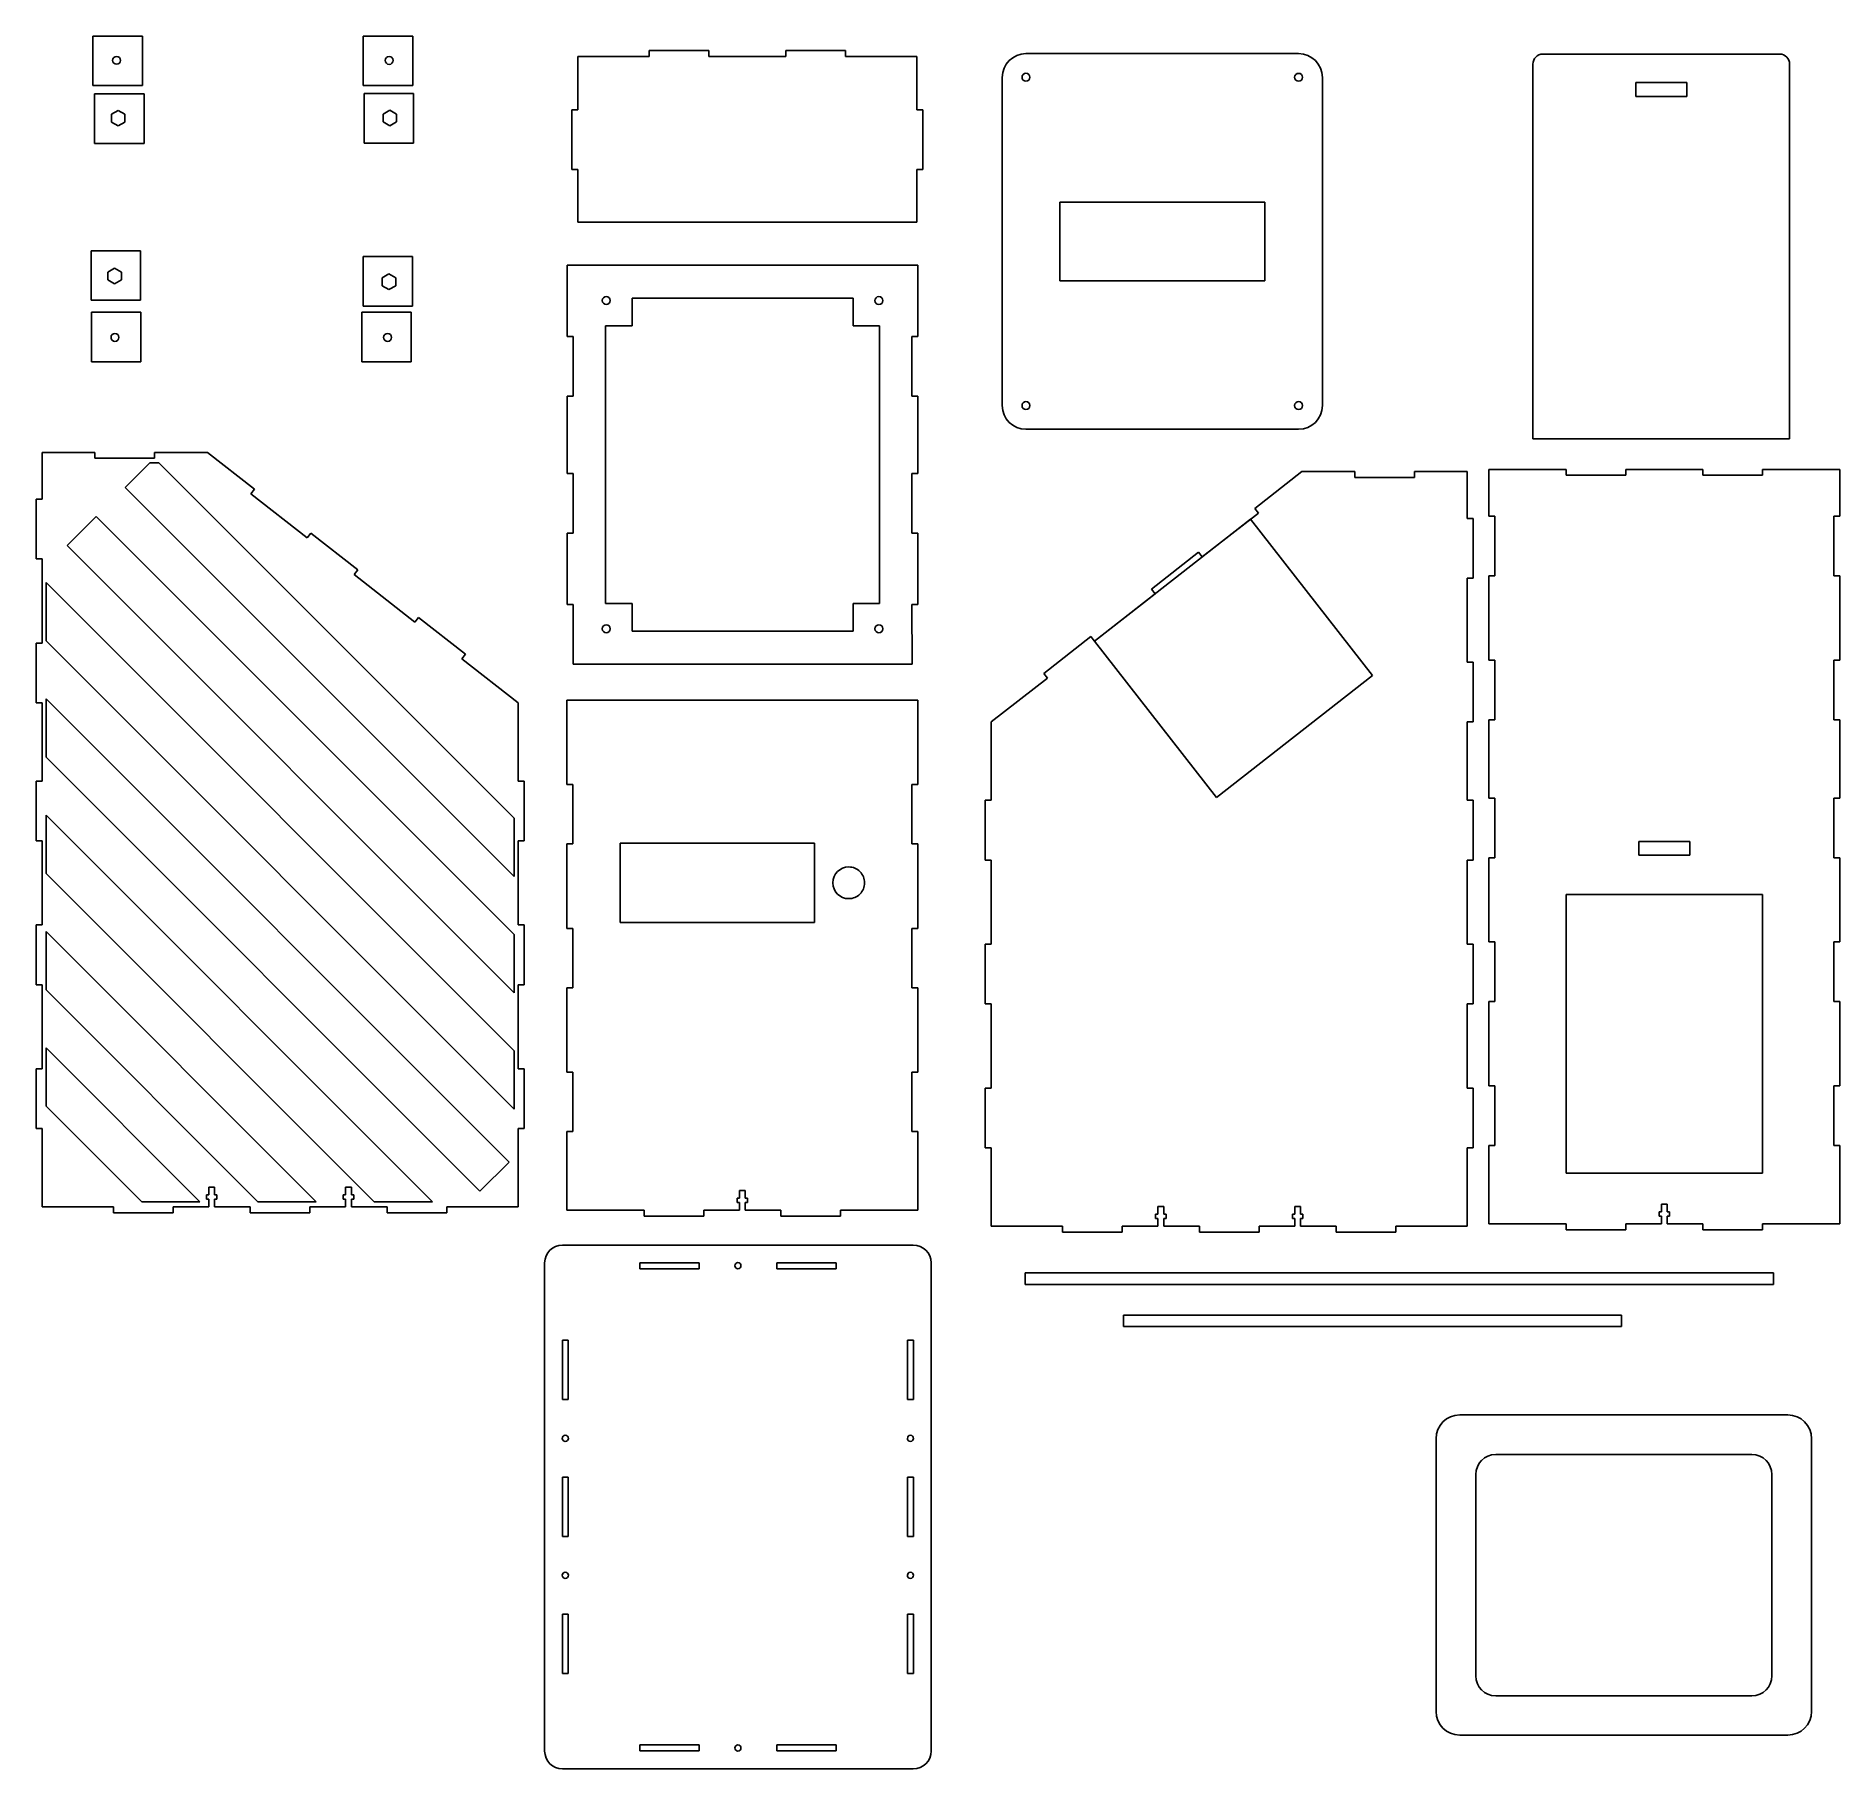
# Model space of a CAD drawing. Extents: x 2 to 911, y 2 to 875.
import ezdxf

# ---------------------------------------------------------------- set-up
doc = ezdxf.new("R2010")
doc.units = 0
doc.layers.add('Layer_1', color=7, linetype='CONTINUOUS')

msp = doc.modelspace()

# ---------------------------------------------------------------- linework, layer by layer
at = {"layer": 'Layer_1', "color": 7}
for p, q in [((30.219933, 874.685429), (55.172511, 874.685429)), ((30.219933, 849.732991), (30.219933, 874.685429)), ((55.172511, 874.685429), (55.172511, 849.732991)), ((166.500378, 874.685429), (191.452943, 874.685429)), ((166.500378, 849.732991), (166.500378, 874.685429)), ((191.452943, 874.685429), (191.452943, 849.732991)), ((310.520653, 864.324558), (274.565547, 864.338104)), ((274.565547, 864.338104), (274.565547, 837.586711)), ((340.610424, 867.351532), (310.520653, 867.351532)), ((310.520653, 867.351532), (310.520653, 864.324558)), ((340.610424, 864.324558), (340.610424, 867.351532)), ((379.520148, 864.324558), (340.610424, 864.324558)), ((409.609976, 867.351532), (379.520148, 867.351532)), ((379.520148, 867.351532), (379.520148, 864.324558)), ((409.609976, 864.324558), (409.609976, 867.351532)), ((445.457532, 864.338104), (409.609976, 864.324558)), ((445.457532, 837.586711), (445.457532, 864.338104)), ((500.526595, 865.850556), (637.93876, 865.850556)), ((500.526595, 865.850556), (500.526595, 865.850556)), ((761.052504, 865.608079), (880.466342, 865.608079)), ((761.052504, 865.608079), (761.052504, 865.608079)), ((44.125656, 862.468001), (44.125656, 862.468001)), ((181.537799, 862.433838), (181.537799, 862.433838)), ((756.052514, 671.800906), (756.052514, 860.608061)), ((885.46636, 860.608061), (885.46636, 671.800906)), ((55.172511, 849.732991), (30.219933, 849.732991)), ((191.452943, 849.732991), (166.500378, 849.732991)), ((166.862275, 845.693175), (191.814839, 845.693175)), ((166.862275, 820.74074), (166.862275, 845.693175)), ((191.814839, 845.693175), (191.814839, 820.74074)), ((488.552922, 688.526128), (488.552922, 853.87688)), ((502.526591, 853.945206), (502.526591, 853.945206)), ((639.938756, 853.911043), (639.938756, 853.911043)), ((649.912433, 853.87688), (649.912433, 688.526128)), ((807.906021, 851.248697), (833.61655, 851.248697)), ((807.906021, 844.326632), (807.906021, 851.248697)), ((833.61655, 851.248697), (833.61655, 844.326632)), ((31.000453, 845.540306), (55.953031, 845.540306)), ((31.000453, 820.587869), (31.000453, 845.540306)), ((39.5127, 835.292397), (42.906174, 837.261941)), ((42.906174, 837.261941), (46.299648, 835.292397)), ((55.953031, 845.540306), (55.953031, 820.587869)), ((176.506226, 835.411103), (179.899699, 837.380647)), ((179.899699, 837.380647), (183.293173, 835.411103)), ((274.565547, 837.586711), (271.566936, 837.586711)), ((271.566936, 837.586711), (271.566936, 807.494767)), ((448.456143, 837.586711), (445.457532, 837.586711)), ((448.456143, 807.494767), (448.456143, 837.586711)), ((833.61655, 844.326632), (807.906021, 844.326632)), ((39.5127, 831.353337), (39.5127, 835.292397)), ((42.906174, 829.383821), (39.5127, 831.353337)), ((46.299648, 831.353337), (42.906174, 829.383821)), ((46.299648, 835.292397), (46.299648, 831.353337)), ((176.506226, 831.472042), (176.506226, 835.411103)), ((179.899699, 829.502526), (176.506226, 831.472042)), ((183.293173, 831.472042), (179.899699, 829.502526)), ((183.293173, 835.411103), (183.293173, 831.472042)), ((55.953031, 820.587869), (31.000453, 820.587869)), ((191.814839, 820.74074), (166.862275, 820.74074)), ((271.566936, 807.494767), (274.565547, 807.494767)), ((274.565547, 807.494767), (274.565547, 780.956988)), ((445.457532, 780.956988), (445.457532, 807.494767)), ((445.457532, 807.494767), (448.456143, 807.494767)), ((620.859885, 791.05815), (517.605442, 791.05815)), ((517.605442, 791.05815), (517.605442, 751.344881)), ((620.859885, 751.344881), (620.859885, 791.05815)), ((620.859885, 791.05815), (620.859885, 791.05815)), ((274.565547, 780.956988), (445.457532, 780.956988)), ((29.239201, 766.497474), (54.191769, 766.497474)), ((29.239201, 741.545036), (29.239201, 766.497474)), ((54.191769, 766.497474), (54.191769, 741.545036)), ((37.751439, 755.738697), (41.144912, 757.708241)), ((37.751439, 751.799637), (37.751439, 755.738697)), ((41.144912, 757.708241), (44.538386, 755.738697)), ((44.538386, 755.738697), (44.538386, 751.799637)), ((166.381594, 763.606434), (191.334159, 763.606434)), ((166.381594, 738.653996), (166.381594, 763.606434)), ((176.03514, 752.847658), (179.428614, 754.817202)), ((179.428614, 754.817202), (182.822088, 752.847658)), ((191.334159, 763.606434), (191.334159, 738.653996)), ((269.284814, 759.290283), (446.069325, 759.290339)), ((269.284814, 723.335313), (269.284814, 759.290283)), ((446.069325, 759.290339), (446.069353, 723.335313)), ((41.144912, 749.830121), (37.751439, 751.799637)), ((44.538386, 751.799637), (41.144912, 749.830121)), ((176.03514, 748.908597), (176.03514, 752.847658)), ((179.428614, 746.939081), (176.03514, 748.908597)), ((182.822088, 748.908597), (179.428614, 746.939081)), ((182.822088, 752.847658), (182.822088, 748.908597)), ((517.605442, 751.344881), (620.859885, 751.344881)), ((54.191769, 741.545036), (29.239201, 741.545036)), ((191.334159, 738.653996), (166.381594, 738.653996)), ((290.9662, 741.45488), (290.9662, 741.45488)), ((302.013056, 742.575217), (302.013056, 728.71987)), ((413.340917, 742.575217), (302.013056, 742.575217)), ((413.340917, 728.71987), (413.340917, 742.575217)), ((428.378338, 741.420717), (428.378338, 741.420717)), ((29.413694, 735.577229), (54.366262, 735.577229)), ((29.413694, 710.624803), (29.413694, 735.577229)), ((54.366262, 735.577229), (54.366262, 710.624803)), ((165.694129, 735.577229), (190.646693, 735.577229)), ((165.694129, 710.624803), (165.694129, 735.577229)), ((190.646693, 735.577229), (190.646693, 710.624803)), ((302.013056, 728.71987), (288.589861, 728.71987)), ((288.589861, 728.71987), (288.589861, 588.764106)), ((426.764083, 728.71987), (413.340917, 728.71987)), ((426.764083, 588.764106), (426.764083, 728.71987)), ((43.319406, 722.848923), (43.319406, 722.848923)), ((180.741145, 722.848951), (180.741145, 722.848951)), ((272.284797, 723.335285), (269.284814, 723.335313)), ((272.284836, 693.245364), (272.284797, 723.335285)), ((443.069331, 723.335313), (443.069303, 693.245364)), ((446.069353, 723.335313), (443.069331, 723.335313)), ((54.366262, 710.624803), (29.413694, 710.624803)), ((190.646693, 710.624803), (165.694129, 710.624803)), ((269.284791, 654.335329), (269.284794, 693.245364)), ((269.284794, 693.245364), (272.284836, 693.245364)), ((443.069303, 693.245364), (446.069325, 693.245364)), ((446.069325, 693.245364), (446.069325, 654.335329)), ((502.526591, 688.526128), (502.526591, 688.526128)), ((639.948352, 688.526157), (639.948352, 688.526157)), ((637.93876, 676.552455), (500.526595, 676.552455)), ((31.097432, 664.928428), (4.559653, 664.928428)), ((4.559653, 664.928428), (4.559653, 641.349608)), ((31.097432, 661.929817), (31.097432, 664.928428)), ((87.940761, 664.928428), (61.189376, 664.928428)), ((61.189376, 664.928428), (61.189376, 661.929817)), ((111.656975, 646.399269), (87.940761, 664.928428)), ((885.46636, 671.800906), (756.052514, 671.800906)), ((61.189376, 661.929817), (31.097432, 661.929817)), ((58.949167, 659.690078), (46.531389, 647.272301)), ((63.429444, 659.690078), (58.949167, 659.690078)), ((58.949167, 659.690078), (58.949167, 659.690078)), ((242.534722, 480.584801), (63.429444, 659.690078)), ((615.880384, 636.707645), (639.59659, 655.236804)), ((639.59659, 655.236804), (666.347983, 655.236804)), ((666.347983, 655.236804), (666.347983, 652.238193)), ((696.439927, 652.238193), (696.439927, 655.236804)), ((696.439927, 655.236804), (722.977706, 655.236804)), ((722.977706, 655.236804), (722.977706, 631.657984)), ((733.813064, 656.373962), (733.813064, 632.799601)), ((772.768536, 656.373962), (733.813064, 656.373962)), ((772.768536, 653.375351), (772.768536, 656.373962)), ((841.763064, 656.373962), (802.851675, 656.373962)), ((802.851675, 656.373962), (802.851675, 653.375351)), ((841.763064, 653.375351), (841.763064, 656.373962)), ((910.81048, 656.373962), (871.855008, 656.373962)), ((871.855008, 656.373962), (871.855008, 653.375351)), ((910.81048, 632.799601), (910.81048, 656.373962)), ((46.531389, 647.272301), (242.534722, 451.277773)), ((109.805289, 644.039327), (111.656975, 646.399269)), ((272.284797, 654.335329), (269.284791, 654.335329)), ((272.284794, 624.245332), (272.284797, 654.335329)), ((446.069325, 654.335329), (443.069331, 654.335358)), ((443.069331, 654.335358), (443.069331, 624.245361)), ((666.347983, 652.238193), (696.439927, 652.238193)), ((802.851675, 653.375351), (772.768536, 653.375351)), ((871.855008, 653.375351), (841.763064, 653.375351)), ((4.559653, 641.349608), (1.552222, 641.349608)), ((1.552222, 641.349608), (1.552222, 611.257663)), ((138.140928, 621.90111), (109.805289, 644.039327)), ((617.732072, 634.347703), (615.880384, 636.707645)), ((31.882292, 632.623203), (17.224375, 617.965287)), ((242.534722, 421.970773), (31.882292, 632.623203)), ((31.882292, 632.623203), (31.882292, 632.623203)), ((535.025016, 569.729905), (613.69017, 631.189862)), ((589.396425, 612.209486), (617.732072, 634.347703)), ((613.69017, 631.189862), (675.150184, 552.524735)), ((722.977706, 631.657984), (725.985123, 631.657984)), ((725.985123, 631.657984), (725.985123, 601.566039)), ((733.813064, 632.799601), (736.811675, 632.799601)), ((736.811675, 632.799601), (736.811675, 602.707656)), ((907.811869, 602.707656), (907.811869, 632.799601)), ((907.811869, 632.799601), (910.81048, 632.799601)), ((139.982784, 624.268729), (138.140928, 621.90111)), ((163.699015, 605.739598), (139.982784, 624.268729)), ((269.284831, 588.29034), (269.284811, 624.245361)), ((269.284811, 624.245361), (272.284794, 624.245332)), ((443.069331, 624.245361), (446.069325, 624.245389)), ((446.069325, 624.245389), (446.069297, 588.29034)), ((1.552222, 611.257663), (4.559653, 611.257663)), ((4.559653, 611.257663), (4.559653, 568.844969)), ((17.224375, 617.965287), (242.534722, 392.663773)), ((563.838324, 596.047974), (587.554558, 614.577105)), ((587.554558, 614.577105), (589.396425, 612.209486)), ((161.84733, 603.379656), (163.699015, 605.739598)), ((192.512332, 579.421529), (161.84733, 603.379656)), ((725.985123, 601.566039), (722.977706, 601.566039)), ((722.977706, 601.566039), (722.977706, 559.153345)), ((736.811675, 602.707656), (733.813064, 602.707656)), ((733.813064, 602.707656), (733.813064, 560.303767)), ((910.81048, 602.707656), (907.811869, 602.707656)), ((910.81048, 560.303767), (910.81048, 602.707656)), ((6.579306, 599.312162), (6.579306, 569.996328)), ((242.534722, 363.356745), (6.579306, 599.312162)), ((6.579306, 599.312162), (6.579306, 599.312162)), ((535.025016, 569.729905), (565.690012, 593.688032)), ((565.690012, 593.688032), (563.838324, 596.047974)), ((272.284814, 588.29034), (269.284831, 588.29034)), ((272.284853, 558.200343), (272.284814, 588.29034)), ((288.589861, 588.764106), (302.013056, 588.764106)), ((302.013056, 588.764106), (302.013056, 574.908773)), ((413.340917, 574.908773), (413.340917, 588.764106)), ((413.340917, 588.764106), (426.764083, 588.764106)), ((446.069297, 588.29034), (443.069303, 588.29034)), ((443.069303, 588.29034), (443.176829, 558.200343)), ((194.355263, 581.780399), (192.512332, 579.421529)), ((218.070419, 563.259989), (194.355263, 581.780399)), ((290.9662, 576.035799), (290.9662, 576.035799)), ((302.013056, 574.908773), (413.340917, 574.908773)), ((428.387933, 576.035828), (428.387933, 576.035828)), ((4.559653, 568.844969), (1.552222, 568.844969)), ((1.552222, 568.844969), (1.552222, 538.76183)), ((6.579306, 569.996328), (242.534722, 334.049717)), ((509.466943, 553.568365), (533.182076, 572.088775)), ((533.182076, 572.088775), (535.025016, 569.729905)), ((596.484972, 491.06475), (535.025016, 569.729905)), ((216.219809, 560.891298), (218.070419, 563.259989)), ((244.554372, 538.76183), (216.219809, 560.891298)), ((443.176829, 558.200343), (272.284853, 558.200343)), ((722.977706, 559.153345), (725.985123, 559.153345)), ((725.985123, 559.153345), (725.985123, 529.070206)), ((733.813064, 560.303767), (736.811675, 560.303767)), ((736.811675, 560.303767), (736.811675, 530.211823)), ((907.811869, 530.211823), (907.811869, 560.303767)), ((907.811869, 560.303767), (910.81048, 560.303767)), ((482.982984, 529.070206), (511.317531, 551.199674)), ((511.317531, 551.199674), (509.466943, 553.568365)), ((675.150184, 552.524735), (596.484972, 491.06475)), ((1.552222, 538.76183), (4.559653, 538.76183)), ((4.559653, 538.76183), (4.559653, 499.303635)), ((6.579306, 540.698134), (6.579306, 511.382301)), ((239.968264, 307.309162), (6.579306, 540.698134)), ((6.579306, 540.698134), (6.579306, 540.698134)), ((244.554372, 499.303635), (244.554372, 538.76183)), ((269.071897, 540.138115), (269.071897, 497.593115)), ((446.069333, 540.138115), (269.071897, 540.138115)), ((269.071897, 540.138115), (269.071897, 540.138115)), ((446.069333, 497.593115), (446.069333, 540.138115)), ((482.982984, 489.612011), (482.982984, 529.070206)), ((725.985123, 529.070206), (722.977706, 529.070206)), ((722.977706, 529.070206), (722.977706, 489.612011)), ((736.811675, 530.211823), (733.813064, 530.211823)), ((733.813064, 530.211823), (733.813064, 490.7536)), ((910.81048, 530.211823), (907.811869, 530.211823)), ((910.81048, 490.7536), (910.81048, 530.211823)), ((6.579306, 511.382301), (225.310347, 292.660078)), ((4.559653, 499.303635), (1.552222, 499.303635)), ((1.552222, 499.303635), (1.552222, 469.211691)), ((247.552983, 499.303635), (244.554372, 499.303635)), ((247.552983, 469.211691), (247.552983, 499.303635)), ((269.071897, 497.593115), (272.070508, 497.593115)), ((272.070508, 497.593115), (272.070508, 467.686393)), ((443.070722, 467.686393), (443.070722, 497.593115)), ((443.070722, 497.593115), (446.069333, 497.593115)), ((6.579306, 482.084106), (6.579306, 452.768273)), ((201.330278, 287.333134), (6.579306, 482.084106)), ((6.579306, 482.084106), (6.579306, 482.084106)), ((479.984373, 459.520067), (479.984373, 489.612011)), ((479.984373, 489.612011), (482.982984, 489.612011)), ((722.977706, 489.612011), (725.985123, 489.612011)), ((725.985123, 489.612011), (725.985123, 459.520067)), ((733.813064, 490.7536), (736.811675, 490.7536)), ((736.811675, 490.7536), (736.811675, 460.661656)), ((907.811869, 460.661656), (907.811869, 490.7536)), ((907.811869, 490.7536), (910.81048, 490.7536)), ((242.534722, 451.277773), (242.534722, 480.584801)), ((1.552222, 469.211691), (4.559653, 469.211691)), ((4.559653, 469.211691), (4.559653, 426.807802)), ((244.554372, 426.807802), (244.554372, 469.211691)), ((244.554372, 469.211691), (247.552983, 469.211691)), ((272.070508, 467.686393), (269.071897, 467.686393)), ((269.071897, 467.686393), (269.071897, 425.097281)), ((295.956039, 428.087257), (295.956039, 467.986593)), ((295.956039, 467.986593), (393.8554, 467.986593)), ((393.8554, 467.986593), (393.8554, 428.087257)), ((446.069333, 467.686393), (443.070722, 467.686393)), ((446.069333, 425.097281), (446.069333, 467.686393)), ((809.458328, 468.922752), (835.168857, 468.922752)), ((809.458328, 462.000687), (809.458328, 468.922752)), ((835.168857, 468.922752), (835.168857, 462.000687)), ((482.982984, 459.520067), (479.984373, 459.520067)), ((482.982984, 417.116178), (482.982984, 459.520067)), ((725.985123, 459.520067), (722.977706, 459.520067)), ((722.977706, 459.520067), (722.977706, 417.116178)), ((736.811675, 460.661656), (733.813064, 460.661656)), ((733.813064, 460.661656), (733.813064, 418.257767)), ((835.168857, 462.000687), (809.458328, 462.000687)), ((910.81048, 460.661656), (907.811869, 460.661656)), ((910.81048, 418.257767), (910.81048, 460.661656)), ((6.579306, 452.768273), (172.023264, 287.333134)), ((403.221396, 448.036925), (403.221396, 448.036925)), ((772.870277, 442.223344), (871.756936, 442.223344)), ((772.870277, 301.809689), (772.870277, 442.223344)), ((871.756936, 442.223344), (871.756936, 301.809689)), ((393.8554, 428.087257), (295.956039, 428.087257)), ((4.559653, 426.807802), (1.552222, 426.807802)), ((1.552222, 426.807802), (1.552222, 396.715858)), ((6.579306, 423.470078), (6.579306, 394.154245)), ((142.71625, 287.333134), (6.579306, 423.470078)), ((6.579306, 423.470078), (6.579306, 423.470078)), ((242.534722, 392.663773), (242.534722, 421.970773)), ((247.552983, 426.807802), (244.554372, 426.807802)), ((247.552983, 396.715858), (247.552983, 426.807802)), ((269.071897, 425.097281), (272.070508, 425.097281)), ((272.070508, 425.097281), (272.070508, 395.181726)), ((443.070722, 395.181726), (443.070722, 425.097281)), ((443.070722, 425.097281), (446.069333, 425.097281)), ((479.984373, 387.024234), (479.984373, 417.116178)), ((479.984373, 417.116178), (482.982984, 417.116178)), ((722.977706, 417.116178), (725.985123, 417.116178)), ((725.985123, 417.116178), (725.985123, 387.024234)), ((733.813064, 418.257767), (736.811675, 418.257767)), ((736.811675, 418.257767), (736.811675, 388.165823)), ((907.811869, 388.165823), (907.811869, 418.257767)), ((907.811869, 418.257767), (910.81048, 418.257767)), ((1.552222, 396.715858), (4.559653, 396.715858)), ((4.559653, 396.715858), (4.559653, 354.303135)), ((6.579306, 394.154245), (113.409236, 287.333134)), ((244.554372, 354.303135), (244.554372, 396.715858)), ((244.554372, 396.715858), (247.552983, 396.715858)), ((272.070508, 395.181726), (269.071897, 395.181726)), ((269.071897, 395.181726), (269.071897, 352.592615)), ((446.069333, 395.181726), (443.070722, 395.181726)), ((446.069333, 352.592615), (446.069333, 395.181726)), ((482.982984, 387.024234), (479.984373, 387.024234)), ((482.982984, 344.611511), (482.982984, 387.024234)), ((725.985123, 387.024234), (722.977706, 387.024234)), ((722.977706, 387.024234), (722.977706, 344.611511)), ((736.811675, 388.165823), (733.813064, 388.165823)), ((733.813064, 388.165823), (733.813064, 345.753128)), ((910.81048, 388.165823), (907.811869, 388.165823)), ((910.81048, 345.753128), (910.81048, 388.165823)), ((6.579306, 364.856051), (6.579306, 335.549051)), ((84.102222, 287.333134), (6.579306, 364.856051)), ((6.579306, 364.856051), (6.579306, 364.856051)), ((242.534722, 334.049717), (242.534722, 363.356745)), ((4.559653, 354.303135), (1.552222, 354.303135)), ((1.552222, 354.303135), (1.552222, 324.211191)), ((247.552983, 354.303135), (244.554372, 354.303135)), ((247.552983, 324.211191), (247.552983, 354.303135)), ((269.071897, 352.592615), (272.070508, 352.592615)), ((272.070508, 352.592615), (272.070508, 322.685893)), ((443.070722, 322.685893), (443.070722, 352.592615)), ((443.070722, 352.592615), (446.069333, 352.592615)), ((733.813064, 345.753128), (736.811675, 345.753128)), ((736.811675, 345.753128), (736.811675, 315.661184)), ((907.811869, 315.661184), (907.811869, 345.753128)), ((907.811869, 345.753128), (910.81048, 345.753128)), ((479.984373, 314.519539), (479.984373, 344.611511)), ((479.984373, 344.611511), (482.982984, 344.611511)), ((722.977706, 344.611511), (725.985123, 344.611511)), ((725.985123, 344.611511), (725.985123, 314.519539)), ((6.579306, 335.549051), (54.795208, 287.333134)), ((1.552222, 324.211191), (4.559653, 324.211191)), ((4.559653, 324.211191), (4.559653, 284.76183)), ((244.554372, 284.76183), (244.554372, 324.211191)), ((244.554372, 324.211191), (247.552983, 324.211191)), ((272.070508, 322.685893), (269.071897, 322.685893)), ((269.071897, 322.685893), (269.071897, 283.139504)), ((446.069333, 322.685893), (443.070722, 322.685893)), ((446.069333, 283.139504), (446.069333, 322.685893)), ((482.982984, 314.519539), (479.984373, 314.519539)), ((482.982984, 275.070178), (482.982984, 314.519539)), ((725.985123, 314.519539), (722.977706, 314.519539)), ((722.977706, 314.519539), (722.977706, 275.070178)), ((736.811675, 315.661184), (733.813064, 315.661184)), ((733.813064, 315.661184), (733.813064, 276.211823)), ((910.81048, 315.661184), (907.811869, 315.661184)), ((910.81048, 276.211823), (910.81048, 315.661184)), ((225.310347, 292.660078), (239.968264, 307.309162)), ((871.756936, 301.809689), (772.870277, 301.809689)), ((88.600136, 290.803135), (88.600136, 294.66608)), ((88.600136, 294.66608), (91.510553, 294.66608)), ((91.510553, 294.66608), (91.510553, 290.803135)), ((157.603469, 290.803135), (157.603469, 294.66608)), ((157.603469, 294.66608), (160.505067, 294.66608)), ((160.505067, 294.66608), (160.505067, 290.803135)), ((356.119805, 289.180837), (356.119805, 293.043726)), ((356.119805, 293.043726), (359.021417, 293.043726)), ((359.021417, 293.043726), (359.021417, 289.180837)), ((4.559653, 284.76183), (40.507706, 284.76183)), ((40.507706, 284.76183), (40.507706, 281.763219)), ((54.795208, 287.333134), (84.102222, 287.333134)), ((70.59965, 281.763219), (70.59965, 284.76183)), ((70.59965, 284.76183), (88.600136, 284.76183)), ((87.418331, 288.624747), (87.418331, 290.803135)), ((87.418331, 290.803135), (88.600136, 290.803135)), ((88.600136, 288.624747), (87.418331, 288.624747)), ((88.600136, 284.76183), (88.600136, 288.624747)), ((91.510553, 290.803135), (92.692358, 290.803135)), ((92.692358, 288.624747), (91.510553, 288.624747)), ((91.510553, 288.624747), (91.510553, 284.76183)), ((91.510553, 284.76183), (109.511039, 284.76183)), ((92.692358, 290.803135), (92.692358, 288.624747)), ((109.511039, 284.76183), (109.511039, 281.763219)), ((113.409236, 287.333134), (142.71625, 287.333134)), ((139.602983, 281.763219), (139.602983, 284.76183)), ((139.602983, 284.76183), (157.603469, 284.76183)), ((156.421664, 288.624747), (156.421664, 290.803135)), ((156.421664, 290.803135), (157.603469, 290.803135)), ((157.603469, 288.624747), (156.421664, 288.624747)), ((157.603469, 284.76183), (157.603469, 288.624747)), ((160.505067, 290.803135), (161.695692, 290.803135)), ((161.695692, 288.624747), (160.505067, 288.624747)), ((160.505067, 288.624747), (160.505067, 284.76183)), ((160.505067, 284.76183), (178.514372, 284.76183)), ((161.695692, 290.803135), (161.695692, 288.624747)), ((172.023264, 287.333134), (201.330278, 287.333134)), ((178.514372, 284.76183), (178.514372, 281.763219)), ((208.597497, 281.763219), (208.597497, 284.76183)), ((208.597497, 284.76183), (244.554372, 284.76183)), ((269.071897, 283.139504), (308.027389, 283.139504)), ((308.027389, 283.139504), (308.027389, 280.140893)), ((338.119333, 280.140893), (338.119333, 283.139504)), ((338.119333, 283.139504), (356.119805, 283.139504)), ((354.938, 287.00242), (354.938, 289.180837)), ((354.938, 289.180837), (356.119805, 289.180837)), ((356.119805, 287.00242), (354.938, 287.00242)), ((356.119805, 283.139504), (356.119805, 287.00242)), ((359.021417, 289.180837), (360.212028, 289.180837)), ((360.212028, 287.00242), (359.021417, 287.00242)), ((359.021417, 287.00242), (359.021417, 283.139504)), ((359.021417, 283.139504), (377.030722, 283.139504)), ((360.212028, 289.180837), (360.212028, 287.00242)), ((377.030722, 283.139504), (377.030722, 280.140893)), ((407.113833, 280.140893), (407.113833, 283.139504)), ((407.113833, 283.139504), (446.069333, 283.139504)), ((569.933873, 284.974428), (567.03229, 284.974428)), ((567.03229, 284.974428), (567.03229, 281.111483)), ((569.933873, 281.111483), (569.933873, 284.974428)), ((638.937206, 284.974428), (636.026789, 284.974428)), ((636.026789, 284.974428), (636.026789, 281.111483)), ((638.937206, 281.111483), (638.937206, 284.974428)), ((819.67037, 280.074711), (819.67037, 282.253128)), ((819.67037, 282.253128), (820.852147, 282.253128)), ((820.852147, 282.253128), (820.852147, 286.116045)), ((820.852147, 286.116045), (823.762592, 286.116045)), ((823.762592, 286.116045), (823.762592, 282.253128)), ((823.762592, 282.253128), (824.944369, 282.253128)), ((824.944369, 282.253128), (824.944369, 280.074711)), ((40.507706, 281.763219), (70.59965, 281.763219)), ((109.511039, 281.763219), (139.602983, 281.763219)), ((178.514372, 281.763219), (208.597497, 281.763219)), ((308.027389, 280.140893), (338.119333, 280.140893)), ((377.030722, 280.140893), (407.113833, 280.140893)), ((518.939845, 275.070178), (482.982984, 275.070178)), ((518.939845, 272.071567), (518.939845, 275.070178)), ((567.03229, 275.070178), (549.022984, 275.070178)), ((549.022984, 275.070178), (549.022984, 272.071567)), ((567.03229, 281.111483), (565.84165, 281.111483)), ((565.84165, 281.111483), (565.84165, 278.933094)), ((565.84165, 278.933094), (567.03229, 278.933094)), ((567.03229, 278.933094), (567.03229, 275.070178)), ((571.115678, 281.111483), (569.933873, 281.111483)), ((569.933873, 275.070178), (569.933873, 278.933094)), ((569.933873, 278.933094), (571.115678, 278.933094)), ((587.934373, 275.070178), (569.933873, 275.070178)), ((571.115678, 278.933094), (571.115678, 281.111483)), ((587.934373, 272.071567), (587.934373, 275.070178)), ((636.026789, 275.070178), (618.026317, 275.070178)), ((618.026317, 275.070178), (618.026317, 272.071567)), ((636.026789, 281.111483), (634.844984, 281.111483)), ((634.844984, 281.111483), (634.844984, 278.933094)), ((634.844984, 278.933094), (636.026789, 278.933094)), ((636.026789, 278.933094), (636.026789, 275.070178)), ((640.119012, 281.111483), (638.937206, 281.111483)), ((638.937206, 275.070178), (638.937206, 278.933094)), ((638.937206, 278.933094), (640.119012, 278.933094)), ((656.937706, 275.070178), (638.937206, 275.070178)), ((640.119012, 278.933094), (640.119012, 281.111483)), ((656.937706, 272.071567), (656.937706, 275.070178)), ((722.977706, 275.070178), (687.029651, 275.070178)), ((687.029651, 275.070178), (687.029651, 272.071567)), ((733.813064, 276.211823), (772.768536, 276.211823)), ((772.768536, 276.211823), (772.768536, 273.213212)), ((772.768536, 273.213212), (802.851675, 273.213212)), ((802.851675, 273.213212), (802.851675, 276.211823)), ((802.851675, 276.211823), (820.852147, 276.211823)), ((820.852147, 280.074711), (819.67037, 280.074711)), ((820.852147, 276.211823), (820.852147, 280.074711)), ((824.944369, 280.074711), (823.762592, 280.074711)), ((823.762592, 280.074711), (823.762592, 276.211823)), ((823.762592, 276.211823), (841.763064, 276.211823)), ((841.763064, 276.211823), (841.763064, 273.213212)), ((841.763064, 273.213212), (871.855008, 273.213212)), ((871.855008, 273.213212), (871.855008, 276.211823)), ((871.855008, 276.211823), (910.81048, 276.211823)), ((266.911257, 265.516081), (443.730755, 265.516081)), ((266.911257, 265.516081), (266.911257, 265.516081)), ((549.022984, 272.071567), (518.939845, 272.071567)), ((618.026317, 272.071567), (587.934373, 272.071567)), ((687.029651, 272.071567), (656.937706, 272.071567)), ((257.911275, 10.552207), (257.911275, 256.516099)), ((305.865905, 256.587783), (305.865905, 253.606275)), ((335.775958, 256.587783), (305.865905, 256.587783)), ((305.865905, 256.587783), (305.865905, 256.587783)), ((335.775958, 253.606275), (335.775958, 256.587783)), ((356.863941, 255.097001), (356.863941, 255.097001)), ((374.865937, 256.587783), (374.865937, 253.606275)), ((404.775989, 256.587783), (374.865937, 256.587783)), ((374.865937, 256.587783), (374.865937, 256.587783)), ((404.775989, 253.606275), (404.775989, 256.587783)), ((452.730737, 256.516099), (452.730737, 10.552207)), ((305.865905, 253.606275), (335.775958, 253.606275)), ((374.865937, 253.606275), (404.775989, 253.606275)), ((500.099988, 245.688276), (500.099988, 251.504368)), ((500.099988, 251.504368), (877.268002, 251.504368)), ((877.268002, 245.688276), (500.099988, 245.688276)), ((877.268002, 251.504368), (877.268002, 245.688276)), ((549.674692, 224.393932), (549.674692, 230.209996)), ((549.674692, 230.209996), (800.6745, 230.209996)), ((800.6745, 230.209996), (800.6745, 224.393932)), ((800.6745, 224.393932), (549.674692, 224.393932)), ((266.821144, 217.561191), (266.821144, 187.651167)), ((269.820856, 217.561191), (266.821144, 217.561191)), ((266.821144, 217.561191), (266.821144, 217.561191)), ((269.820856, 187.651167), (269.820856, 217.561191)), ((440.821044, 217.561191), (440.821044, 187.651167)), ((443.802016, 217.561191), (440.821044, 217.561191)), ((440.821044, 217.561191), (440.821044, 217.561191)), ((443.802016, 187.651167), (443.802016, 217.561191)), ((266.821144, 187.651167), (269.820856, 187.651167)), ((440.821044, 187.651167), (443.802016, 187.651167)), ((719.201347, 179.925729), (884.552102, 179.925729)), ((269.860423, 168.106149), (269.860423, 168.106149)), ((443.850954, 168.106177), (443.850954, 168.106177)), ((707.227674, 30.53989), (707.227674, 167.952056)), ((896.525774, 167.952056), (896.525774, 30.53989)), ((737.282845, 159.951649), (866.470632, 159.951649)), ((266.821144, 148.56116), (266.821144, 118.651107)), ((269.820856, 148.56116), (266.821144, 148.56116)), ((266.821144, 148.56116), (266.821144, 148.56116)), ((269.820856, 118.651107), (269.820856, 148.56116)), ((440.821044, 148.56116), (440.821044, 118.651107)), ((443.802016, 148.56116), (440.821044, 148.56116)), ((440.821044, 148.56116), (440.821044, 148.56116)), ((443.802016, 118.651107), (443.802016, 148.56116)), ((727.256449, 48.412403), (727.256449, 149.925253)), ((876.497, 149.925253), (876.497, 48.412403)), ((266.821144, 118.651107), (269.820856, 118.651107)), ((440.821044, 118.651107), (443.802016, 118.651107)), ((269.860423, 99.106118), (269.860423, 99.106118)), ((443.850954, 99.106146), (443.850954, 99.106146)), ((266.839883, 79.561128), (266.839883, 49.651076)), ((269.820856, 79.561128), (266.839883, 79.561128)), ((266.839883, 79.561128), (266.839883, 79.561128)), ((269.820856, 49.651076), (269.820856, 79.561128)), ((440.821044, 79.5611), (440.821044, 49.651048)), ((443.802016, 79.5611), (440.821044, 79.5611)), ((440.821044, 79.5611), (440.821044, 79.5611)), ((443.802016, 49.651048), (443.802016, 79.5611)), ((266.839883, 49.651076), (269.820856, 49.651076)), ((440.821044, 49.651048), (443.802016, 49.651048)), ((727.256449, 48.412403), (727.256449, 48.412403)), ((866.470632, 38.385979), (737.282845, 38.385979)), ((707.227674, 30.53989), (707.227674, 30.53989)), ((884.552102, 18.566217), (719.201347, 18.566217)), ((305.865905, 10.624456), (305.865905, 13.605964)), ((305.865905, 13.605964), (335.775958, 13.605964)), ((335.775958, 10.624456), (305.865905, 10.624456)), ((305.865905, 10.624456), (305.865905, 10.624456)), ((335.775958, 13.605964), (335.775958, 10.624456)), ((356.863941, 12.115182), (356.863941, 12.115182)), ((374.865937, 10.624456), (374.865937, 13.605964)), ((374.865937, 13.605964), (404.775989, 13.605964)), ((404.775989, 10.624456), (374.865937, 10.624456)), ((374.865937, 10.624456), (374.865937, 10.624456)), ((404.775989, 13.605964), (404.775989, 10.624456)), ((443.730755, 1.552225), (266.911257, 1.552225))]:
    msp.add_line(p, q, dxfattribs=at)
for points in [[(40.125653, 862.468001), (40.125653, 863.572571), (41.021059, 864.468003), (42.125649, 864.468003)], [(42.125649, 864.468003), (43.230221, 864.468003), (44.125656, 863.572571), (44.125656, 862.468001)], [(177.537807, 862.433838), (177.537807, 863.538408), (178.433214, 864.43384), (179.537803, 864.43384)], [(179.537803, 864.43384), (180.642364, 864.43384), (181.537799, 863.538408), (181.537799, 862.433838)], [(488.552922, 853.87688), (488.552922, 860.510296), (493.893187, 865.850556), (500.526595, 865.850556)], [(637.93876, 865.850556), (644.572168, 865.850556), (649.912433, 860.510296), (649.912433, 853.87688)], [(756.052514, 860.608061), (756.052514, 863.378072), (758.282493, 865.608079), (761.052504, 865.608079)], [(880.466342, 865.608079), (883.236353, 865.608079), (885.46636, 863.378072), (885.46636, 860.608061)], [(42.125649, 860.468002), (41.021059, 860.468002), (40.125653, 861.363434), (40.125653, 862.468001)], [(44.125656, 862.468001), (44.125656, 861.363434), (43.230221, 860.468002), (42.125649, 860.468002)], [(179.537803, 860.433839), (178.433214, 860.433839), (177.537807, 861.329271), (177.537807, 862.433838)], [(181.537799, 862.433838), (181.537799, 861.329271), (180.642364, 860.433839), (179.537803, 860.433839)], [(498.526599, 853.945206), (498.526599, 855.049776), (499.422005, 855.945208), (500.526595, 855.945208)], [(500.526595, 855.945208), (501.631156, 855.945208), (502.526591, 855.049776), (502.526591, 853.945206)], [(635.938764, 853.911043), (635.938764, 855.015613), (636.834171, 855.911045), (637.93876, 855.911045)], [(637.93876, 855.911045), (639.043322, 855.911045), (639.938756, 855.015613), (639.938756, 853.911043)], [(500.526595, 851.945207), (499.422005, 851.945207), (498.526599, 852.840639), (498.526599, 853.945206)], [(502.526591, 853.945206), (502.526591, 852.840639), (501.631156, 851.945207), (500.526595, 851.945207)], [(637.93876, 851.911044), (636.834171, 851.911044), (635.938764, 852.806476), (635.938764, 853.911043)], [(639.938756, 853.911043), (639.938756, 852.806476), (639.043322, 851.911044), (637.93876, 851.911044)], [(286.966208, 741.45488), (286.966208, 742.55945), (287.861615, 743.454881), (288.966204, 743.454881)], [(288.966204, 739.454881), (287.861615, 739.454881), (286.966208, 740.350313), (286.966208, 741.45488)], [(288.966204, 743.454881), (290.070766, 743.454881), (290.9662, 742.55945), (290.9662, 741.45488)], [(290.9662, 741.45488), (290.9662, 740.350313), (290.070766, 739.454881), (288.966204, 739.454881)], [(424.378346, 741.420717), (424.378346, 742.525287), (425.273752, 743.420718), (426.378342, 743.420718)], [(426.378342, 739.420718), (425.273752, 739.420718), (424.378346, 740.31615), (424.378346, 741.420717)], [(426.378342, 743.420718), (427.482903, 743.420718), (428.378338, 742.525287), (428.378338, 741.420717)], [(428.378338, 741.420717), (428.378338, 740.31615), (427.482903, 739.420718), (426.378342, 739.420718)], [(39.319403, 722.848923), (39.319403, 723.953512), (40.21481, 724.848947), (41.319399, 724.848947)], [(41.319399, 720.848927), (40.21481, 720.848927), (39.319403, 721.744361), (39.319403, 722.848923)], [(41.319399, 724.848947), (42.423972, 724.848947), (43.319406, 723.953512), (43.319406, 722.848923)], [(43.319406, 722.848923), (43.319406, 721.744361), (42.423972, 720.848927), (41.319399, 720.848927)], [(176.741153, 722.848951), (176.741153, 723.953512), (177.636559, 724.848947), (178.741149, 724.848947)], [(178.741149, 720.848927), (177.636559, 720.848927), (176.741153, 721.744361), (176.741153, 722.848951)], [(178.741149, 724.848947), (179.84571, 724.848947), (180.741145, 723.953512), (180.741145, 722.848951)], [(180.741145, 722.848951), (180.741145, 721.744361), (179.84571, 720.848927), (178.741149, 720.848927)], [(500.526595, 676.552455), (493.893187, 676.552455), (488.552922, 681.892721), (488.552922, 688.526128)], [(498.526599, 688.526128), (498.526599, 689.630718), (499.422005, 690.526153), (500.526595, 690.526153)], [(500.526595, 686.526132), (499.422005, 686.526132), (498.526599, 687.421567), (498.526599, 688.526128)], [(500.526595, 690.526153), (501.631156, 690.526153), (502.526591, 689.630718), (502.526591, 688.526128)], [(502.526591, 688.526128), (502.526591, 687.421567), (501.631156, 686.526132), (500.526595, 686.526132)], [(635.94836, 688.526157), (635.94836, 689.630718), (636.843766, 690.526153), (637.948356, 690.526153)], [(637.948356, 686.526132), (636.843766, 686.526132), (635.94836, 687.421567), (635.94836, 688.526157)], [(649.912433, 688.526128), (649.912433, 681.892721), (644.572168, 676.552455), (637.93876, 676.552455)], [(637.948356, 690.526153), (639.052917, 690.526153), (639.948352, 689.630718), (639.948352, 688.526157)], [(639.948352, 688.526157), (639.948352, 687.421567), (639.052917, 686.526132), (637.948356, 686.526132)], [(286.966208, 576.035799), (286.966208, 577.140389), (287.861615, 578.035824), (288.966204, 578.035824)], [(288.966204, 574.035803), (287.861615, 574.035803), (286.966208, 574.931238), (286.966208, 576.035799)], [(288.966204, 578.035824), (290.070766, 578.035824), (290.9662, 577.140389), (290.9662, 576.035799)], [(290.9662, 576.035799), (290.9662, 574.931238), (290.070766, 574.035803), (288.966204, 574.035803)], [(424.387941, 576.035828), (424.387941, 577.140389), (425.283348, 578.035824), (426.387937, 578.035824)], [(426.387937, 574.035803), (425.283348, 574.035803), (424.387941, 574.931238), (424.387941, 576.035828)], [(426.387937, 578.035824), (427.492499, 578.035824), (428.387933, 577.140389), (428.387933, 576.035828)], [(428.387933, 576.035828), (428.387933, 574.931238), (427.492499, 574.035803), (426.387937, 574.035803)], [(403.221396, 448.036925), (403.221391, 452.44655), (406.796091, 456.021263), (411.205717, 456.021273)], [(411.205717, 456.021273), (413.323298, 456.021276), (415.35415, 455.180071), (416.851507, 453.682715)], [(411.205717, 440.052576), (406.796091, 440.052586), (403.221391, 443.627299), (403.221396, 448.036925)], [(416.851507, 453.682715), (418.348863, 452.185358), (419.190068, 450.154506), (419.190066, 448.036925)], [(419.190066, 448.036925), (419.190068, 445.919343), (418.348863, 443.888491), (416.851507, 442.391135)], [(416.851507, 442.391135), (415.35415, 440.893778), (413.323298, 440.052573), (411.205717, 440.052576)], [(257.911275, 256.516099), (257.911275, 261.50209), (261.925266, 265.516081), (266.911257, 265.516081)], [(443.730755, 265.516081), (448.716747, 265.516081), (452.730737, 261.50209), (452.730737, 256.516099)], [(353.777954, 255.097001), (353.777952, 255.506228), (353.940516, 255.898696), (354.229884, 256.188064)], [(355.320947, 253.554035), (354.468785, 253.554031), (353.777965, 254.244838), (353.777954, 255.097001)], [(354.229884, 256.188064), (354.519252, 256.477432), (354.911719, 256.639996), (355.320947, 256.639994)], [(355.320947, 256.639994), (355.730175, 256.639996), (356.122643, 256.477432), (356.41201, 256.188064)], [(356.863941, 255.097001), (356.863929, 254.244838), (356.17311, 253.554031), (355.320947, 253.554035)], [(356.41201, 256.188064), (356.701378, 255.898696), (356.863943, 255.506228), (356.863941, 255.097001)], [(707.227674, 167.952056), (707.227674, 174.585463), (712.56794, 179.925729), (719.201347, 179.925729)], [(884.552102, 179.925729), (891.185509, 179.925729), (896.525774, 174.585463), (896.525774, 167.952056)], [(267.232463, 167.017598), (266.943762, 167.3063), (266.781573, 167.697864), (266.781576, 168.106149)], [(266.781576, 168.106149), (266.781584, 168.956349), (267.470814, 169.645566), (268.321014, 169.645559)], [(268.321014, 166.566712), (267.912729, 166.566708), (267.521164, 166.728897), (267.232463, 167.017598)], [(268.321014, 169.645559), (269.171203, 169.645551), (269.860415, 168.956338), (269.860423, 168.106149)], [(269.860423, 168.106149), (269.860431, 167.255949), (269.171214, 166.56672), (268.321014, 166.566712)], [(441.222994, 167.017627), (440.934292, 167.306328), (440.772103, 167.697892), (440.772107, 168.106177)], [(440.772107, 168.106177), (440.772115, 168.956378), (441.461344, 169.645594), (442.311544, 169.645587)], [(442.311544, 166.56674), (441.903259, 166.566736), (441.511695, 166.728925), (441.222994, 167.017627)], [(442.311544, 169.645587), (443.161733, 169.645579), (443.850946, 168.956367), (443.850954, 168.106177)], [(443.850954, 168.106177), (443.850961, 167.255977), (443.161744, 166.566748), (442.311544, 166.56674)], [(727.256449, 149.925253), (727.256449, 155.479894), (731.728232, 159.951649), (737.282845, 159.951649)], [(866.470632, 159.951649), (872.025217, 159.951649), (876.497, 155.479894), (876.497, 149.925253)], [(266.781576, 99.106118), (266.781584, 99.956318), (267.470814, 100.645535), (268.321014, 100.645527)], [(268.321014, 100.645527), (269.171203, 100.645519), (269.860415, 99.956307), (269.860423, 99.106118)], [(440.772107, 99.106146), (440.772115, 99.956346), (441.461345, 100.645563), (442.311544, 100.645555)], [(442.311544, 100.645555), (443.161733, 100.645547), (443.850946, 99.956335), (443.850954, 99.106146)], [(267.232463, 98.017567), (266.943762, 98.306268), (266.781573, 98.697833), (266.781576, 99.106118)], [(268.321014, 97.56668), (267.912729, 97.566677), (267.521164, 97.728866), (267.232463, 98.017567)], [(269.860423, 99.106118), (269.860431, 98.255918), (269.171214, 97.566688), (268.321014, 97.56668)], [(441.222994, 98.017595), (440.934292, 98.306297), (440.772103, 98.697861), (440.772107, 99.106146)], [(442.311544, 97.566709), (441.903259, 97.566705), (441.511695, 97.728894), (441.222994, 98.017595)], [(443.850954, 99.106146), (443.850961, 98.255946), (443.161744, 97.566717), (442.311544, 97.566709)], [(737.282845, 38.385979), (731.728232, 38.385979), (727.256449, 42.857761), (727.256449, 48.412403)], [(876.497, 48.412403), (876.497, 42.857761), (872.025217, 38.385979), (866.470632, 38.385979)], [(719.201347, 18.566217), (712.56794, 18.566217), (707.227674, 23.906483), (707.227674, 30.53989)], [(896.525774, 30.53989), (896.525774, 23.906483), (891.185509, 18.566217), (884.552102, 18.566217)], [(266.911257, 1.552225), (261.925266, 1.552225), (257.911275, 5.566215), (257.911275, 10.552207)], [(353.777954, 12.115182), (353.777952, 12.52441), (353.940516, 12.916877), (354.229884, 13.206245)], [(355.320947, 10.572217), (354.468785, 10.572213), (353.777965, 11.26302), (353.777954, 12.115182)], [(354.229884, 13.206245), (354.519252, 13.495613), (354.911719, 13.658177), (355.320947, 13.658175)], [(355.320947, 13.658175), (355.730175, 13.658177), (356.122642, 13.495613), (356.41201, 13.206245)], [(356.863941, 12.115182), (356.863929, 11.26302), (356.173109, 10.572213), (355.320947, 10.572217)], [(356.41201, 13.206245), (356.701378, 12.916877), (356.863942, 12.52441), (356.863941, 12.115182)], [(452.730737, 10.552207), (452.730737, 5.566215), (448.716747, 1.552225), (443.730755, 1.552225)]]:
    msp.add_open_spline(points, degree=3, dxfattribs=at)

doc.saveas('drawing.dxf')
